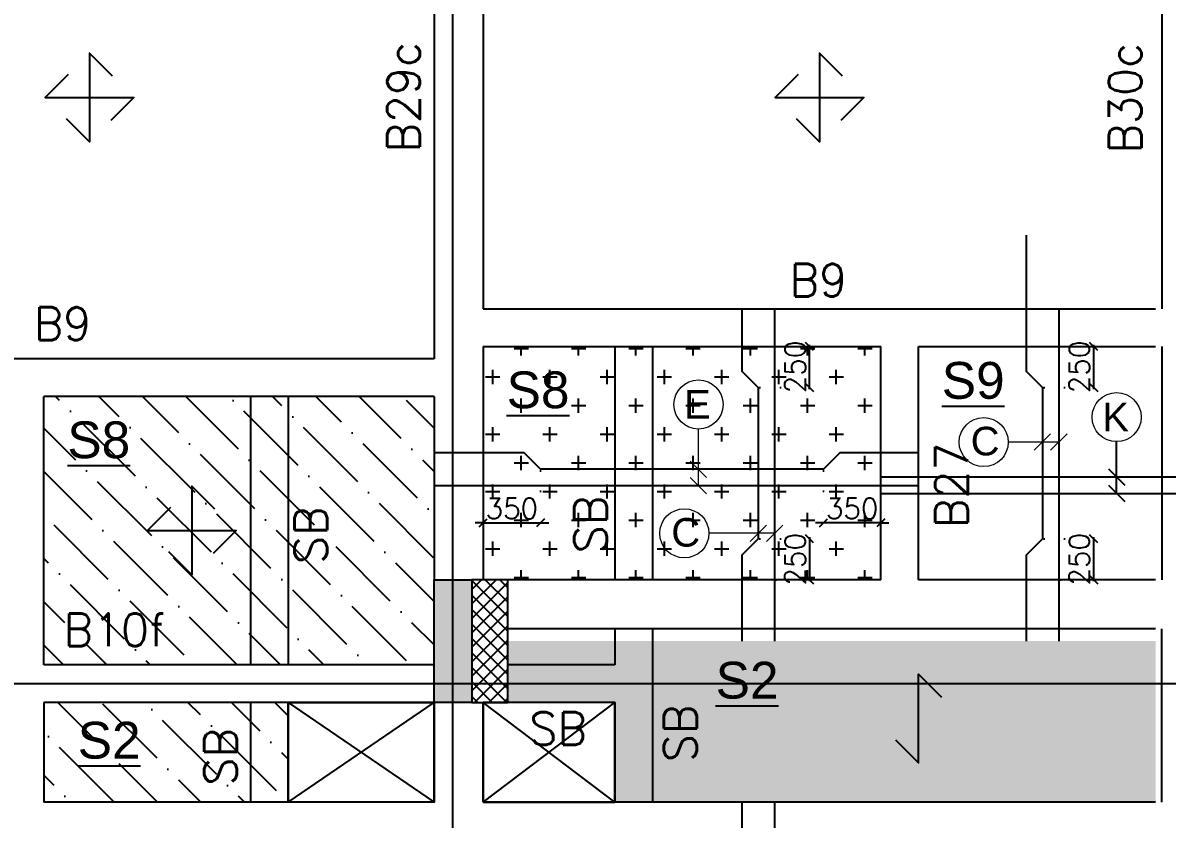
# Model space of a CAD drawing. Header units: millimetres. Extents: x 1772430 to 1864909, y -1443517 to -1381610.
# Drawn here: x 1810522 to 1817516, y -1403488 to -1398622 of the extents above; entities that cross this region are included whole.
import ezdxf

# ---------------------------------------------------------------- set-up
doc = ezdxf.new("R2010")
doc.units = ezdxf.units.MM
doc.header["$LTSCALE"] = 100
doc.header["$MEASUREMENT"] = 0
doc.header["$PDMODE"] = 98
for name, pattern in [('1', [0]), ('ACAD_ISO02W100', [15, 12, -3]), ('CENTER2', [28.575000000000003, 19.05, -3.175, 3.175, -3.175]), ('CONTINOUS', [0]), ('DOT', [0.25, 0, -0.25]), ('HIDDEN', [0.375, 0.25, -0.125])]:
    doc.linetypes.add(name, pattern=pattern)
for name, color, linetype in [('BEAM NO', 7, '1'), ('BEAM-230X450', 31, 'Continuous'), ('BEAM-230X600', 150, 'Continuous'), ('BEAM-300X600', 4, 'Continuous'), ('BEAM-300X900', 35, 'Continuous'), ('BEAM-450X275', 7, 'Continuous'), ('DIM', 191, 'Continuous'), ('s-steel', 1, 'Continuous'), ('S-STRU. CUTOUT', 3, 'Continuous'), ('SLAB NO.', 4, 'Continuous'), ('STEEL', 1, 'Continuous'), ('STR.COLUMN', 1, 'Continuous'), ('SUNK-HATCH', 8, 'Continuous')]:
    doc.layers.add(name, color=color, linetype=linetype)
for name, color, linetype, lineweight in [('CENTER_LINE', 8, 'CENTER2', 25), ('GRID', 252, 'ACAD_ISO02W100', 9), ('LEADER', 191, 'Continuous', 15), ('S-B5-230X600', 120, 'HIDDEN', 25), ('SLAB STEEL MARK', 133, 'Continuous', 30)]:
    doc.layers.add(name, color=color, linetype=linetype, lineweight=lineweight)
doc.styles.add('DEEPAK', font='arial.ttf')
doc.styles.add('ROMANS', font='romans.shx')
doc.styles.add('RS', font='romans.shx', dxfattribs={"width": 0.9})
doc.styles.add('style1', font='arial.ttf')
doc.dimstyles.new('KRUNAL-MM', dxfattribs={"dimtxt": 50, "dimasz": 35, "dimexe": 25, "dimexo": 0, "dimgap": 15, "dimtad": 1, "dimdec": 0, "dimzin": 0, "dimdsep": 46, "dimtxsty": 'RS', "dimblk": 'OBLIQUE', "dimcen": 0, "dimdle": 25, "dimclrd": 256, "dimclre": 256, "dimclrt": 7, "dimadec": 0, "dimazin": 0, "dimtfac": 1, "dimtdec": 0, "dimtix": 1, "dimtmove": 0, "dimatfit": 2, "dimfxl": 1, "dimtolj": 1, "dimtzin": 0, "dimlwd": -1, "dimlwe": -1, "dimarcsym": 0})
doc.dimstyles.new('pag', dxfattribs={"dimtxt": 180, "dimasz": 150, "dimexe": 100, "dimexo": 0, "dimgap": 50, "dimtad": 1, "dimdec": 0, "dimzin": 0, "dimdsep": 46, "dimtxsty": 'ROMANS', "dimblk": 'OBLIQUE', "dimcen": 0, "dimdle": 100, "dimclrd": 256, "dimclre": 256, "dimclrt": 256, "dimadec": 0, "dimazin": 0, "dimtfac": 1, "dimtdec": 0, "dimtmove": 2, "dimatfit": 3, "dimfxl": 1, "dimtolj": 1, "dimtzin": 0, "dimlwd": -1, "dimlwe": -1, "dimarcsym": 0})
pattern_1 = [(135, (0, 4114.140964071499), (-364.6019340493135, 99.43689110435825), [468.75, -93.75, 0, -93.75])]

# ---------------------------------------------------------------- blocks, each defined once
blk = doc.blocks.new('FIRST FLOOR COLUMNS')
at = {"layer": 'CENTER_LINE', "ltscale": 50}
for p, q in [((29334.99999999907, -25587.74543141411), (29334.99999999907, 11430.11409838055)), ((68022.25780571625, -7025), (-4699.232308062259, -7025))]:
    blk.add_line(p, q, dxfattribs=at)
blk = doc.blocks.new('COL')
at = {"layer": 'STR.COLUMN', "transparency": 33554687}
h = blk.add_hatch(color=256, dxfattribs=at)
h.dxf.hatch_style = 1
h.paths.add_polyline_path([(1813036.104974095, -1406888.806724623), (1813036.104974095, -1406138.806724623), (1813266.104974095, -1406138.806724623), (1813266.104974095, -1406888.806724623)])
at = {"layer": 'STR.COLUMN'}
h = blk.add_hatch(dxfattribs=at)
h.set_pattern_fill('ANSI37', color=8, scale=500)
h.set_pattern_definition([(45, (-37779.99999999953, -228746.3531173824), (-44.19417382415923, 44.19417382415923), []), (135, (-37779.99999999953, -228746.3531173824), (-44.19417382415922, -44.19417382415921), [])])
h.paths.add_polyline_path([(1813266.104974095, -1406888.806724623), (1813486.104974095, -1406888.806724623), (1813486.104974095, -1406138.806724623), (1813266.104974095, -1406138.806724623)])
at = {"layer": 'STR.COLUMN', "color": 5}
blk.add_lwpolyline([(1813036.104974095, -1406138.806724623), (1813266.104974095, -1406138.806724623), (1813266.104974095, -1406888.806724623), (1813036.104974095, -1406888.806724623), (1813036.104974095, -1406138.806724623)], dxfattribs=at)
blk.add_lwpolyline([(1813266.104974095, -1406888.806724623), (1813486.104974095, -1406888.806724623), (1813486.104974095, -1406138.806724623), (1813266.104974095, -1406138.806724623)], close=True, dxfattribs=at)
blk = doc.blocks.new('*U41')
at = {"layer": 'STEEL'}
for points in [[(707738.0564169867, 27916.33438346686), (707888.0564169867, 27766.33438346686), (707888.0564169867, 28344.32676437648), (708038.0564169867, 28194.32676437648)], [(707749.0602265319, 28205.33057392167), (707599.0602265319, 28055.33057392167), (708177.0526074416, 28055.33057392167), (708027.0526074416, 27905.33057392167)]]:
    blk.add_lwpolyline(points, dxfattribs=at)
blk = doc.blocks.new('_Oblique')
at = {"color": 0, "linetype": 'ByBlock', "lineweight": -2}
blk.add_line((-0.5, -0.5), (0.5, 0.5), dxfattribs=at)
blk = doc.blocks.new('*D140')
at = {"layer": 'Defpoints', "color": 0, "transparency": 16777216}
for p in [(1813686.104974095, -1401349.420252588), (1813336.104974095, -1401449.423398569), (1813686.104974095, -1401676.809649827)]:
    blk.add_point(p, dxfattribs=at)
at = {"layer": 'DIM', "color": 191, "linetype": 'DOT', "ltscale": 5, "transparency": 16777216}
for p, q in [((1813686.104974095, -1401359.420252588), (1813686.104974095, -1401686.809649827)), ((1813336.104974095, -1401459.423398569), (1813336.104974095, -1401686.809649827))]:
    blk.add_line(p, q, dxfattribs=at)
at = {"layer": 'DIM', "color": 191, "ltscale": 5, "transparency": 16777216}
for p, q in [((1813336.104974095, -1401676.809649827), (1813286.104974095, -1401676.809649827)), ((1813326.104974095, -1401676.809649827), (1813696.104974095, -1401676.809649827)), ((1813686.104974095, -1401676.809649827), (1813736.104974095, -1401676.809649827))]:
    blk.add_line(p, q, dxfattribs=at)
at = {"layer": 'DIM', "color": 191, "linetype": 'ByBlock', "transparency": 16777216, "xscale": 50, "yscale": 50, "zscale": 50}
blk.add_blockref('_Oblique', (1813336.104974095, -1401676.809649827), dxfattribs=at)
at = {"layer": 'DIM', "color": 191, "linetype": 'ByBlock', "transparency": 16777216, "xscale": 50, "yscale": 50, "zscale": 50, "rotation": 180}
blk.add_blockref('_Oblique', (1813686.104974095, -1401676.809649827), dxfattribs=at)
at = {"layer": 'DIM', "color": 7, "transparency": 16777216, "insert": (1813511.104974095, -1401589.309649827), "char_height": 125, "attachment_point": 5, "style": 'ROMANS'}
blk.add_mtext('\\A1;350', dxfattribs=at)
blk = doc.blocks.new('*D141')
at = {"layer": 'Defpoints', "color": 0, "transparency": 16777216}
for p in [(1815416.060627163, -1401349.423658675), (1815766.060627163, -1401449.42365912), (1815416.060627163, -1401676.8044623)]:
    blk.add_point(p, dxfattribs=at)
at = {"layer": 'DIM', "color": 191, "linetype": 'DOT', "ltscale": 5, "transparency": 16777216}
for p, q in [((1815416.060627163, -1401359.423658675), (1815416.060627163, -1401686.8044623)), ((1815766.060627163, -1401459.42365912), (1815766.060627163, -1401686.8044623))]:
    blk.add_line(p, q, dxfattribs=at)
at = {"layer": 'DIM', "color": 191, "ltscale": 5, "transparency": 16777216}
for p, q in [((1815416.060627163, -1401676.8044623), (1815366.060627163, -1401676.8044623)), ((1815776.060627163, -1401676.8044623), (1815406.060627163, -1401676.8044623)), ((1815766.060627163, -1401676.8044623), (1815816.060627163, -1401676.8044623))]:
    blk.add_line(p, q, dxfattribs=at)
at = {"layer": 'DIM', "color": 191, "linetype": 'ByBlock', "transparency": 16777216, "xscale": 50, "yscale": 50, "zscale": 50}
blk.add_blockref('_Oblique', (1815416.060627163, -1401676.8044623), dxfattribs=at)
at = {"layer": 'DIM', "color": 191, "linetype": 'ByBlock', "transparency": 16777216, "xscale": 50, "yscale": 50, "zscale": 50, "rotation": 180}
blk.add_blockref('_Oblique', (1815766.060627163, -1401676.8044623), dxfattribs=at)
at = {"layer": 'DIM', "color": 7, "transparency": 16777216, "insert": (1815591.060627163, -1401589.3044623), "char_height": 125, "attachment_point": 5, "style": 'ROMANS'}
blk.add_mtext('\\A1;350', dxfattribs=at)
blk = doc.blocks.new('*D142')
at = {"layer": 'Defpoints', "color": 0, "transparency": 16777216}
for p in [(1815017.369068935, -1401774.682873797), (1815117.020711971, -1402024.665760609), (1815330.214933619, -1402024.665760609)]:
    blk.add_point(p, dxfattribs=at)
at = {"layer": 'DIM', "color": 191, "ltscale": 5, "transparency": 16777216}
blk.add_line((1815330.214933619, -1401764.682873797), (1815330.214933619, -1402034.665760609), dxfattribs=at)
at = {"layer": 'DIM', "color": 191, "linetype": 'DOT', "ltscale": 5, "transparency": 16777216}
for p, q in [((1815027.369068935, -1401774.682873797), (1815340.214933619, -1401774.682873797)), ((1815127.020711971, -1402024.665760609), (1815340.214933619, -1402024.665760609))]:
    blk.add_line(p, q, dxfattribs=at)
at = {"layer": 'DIM', "color": 191, "linetype": 'ByBlock', "transparency": 16777216, "xscale": 50, "yscale": 50, "zscale": 50}
for p, rotation in [((1815330.214933619, -1401774.682873797), 90), ((1815330.214933619, -1402024.665760609), 270)]:
    blk.add_blockref('_Oblique', p, dxfattribs=dict(at, rotation=rotation))
at = {"layer": 'DIM', "color": 7, "transparency": 16777216, "insert": (1815242.714933619, -1401899.674317203), "char_height": 125, "attachment_point": 5, "rotation": 90, "style": 'ROMANS'}
blk.add_mtext('\\A1;250', dxfattribs=at)
blk = doc.blocks.new('*D143')
at = {"layer": 'Defpoints', "color": 0, "transparency": 16777216}
for p in [(1815117.299239339, -1400599.665760495), (1815330.421608072, -1400599.665760495), (1815017.299240444, -1400849.665758572)]:
    blk.add_point(p, dxfattribs=at)
at = {"layer": 'DIM', "color": 191, "linetype": 'DOT', "ltscale": 5, "transparency": 16777216}
for p, q in [((1815127.299239339, -1400599.665760495), (1815340.421608072, -1400599.665760495)), ((1815027.299240444, -1400849.665758572), (1815340.421608072, -1400849.665758572))]:
    blk.add_line(p, q, dxfattribs=at)
at = {"layer": 'DIM', "color": 191, "ltscale": 5, "transparency": 16777216}
blk.add_line((1815330.421608072, -1400859.665758572), (1815330.421608072, -1400589.665760495), dxfattribs=at)
at = {"layer": 'DIM', "color": 191, "linetype": 'ByBlock', "transparency": 16777216, "xscale": 50, "yscale": 50, "zscale": 50}
for p, rotation in [((1815330.421608072, -1400599.665760495), 90), ((1815330.421608072, -1400849.665758572), 270)]:
    blk.add_blockref('_Oblique', p, dxfattribs=dict(at, rotation=rotation))
at = {"layer": 'DIM', "color": 7, "transparency": 16777216, "insert": (1815242.921608072, -1400724.665759533), "char_height": 125, "attachment_point": 5, "rotation": 90, "style": 'ROMANS'}
blk.add_mtext('\\A1;250', dxfattribs=at)
blk = doc.blocks.new('*D144')
at = {"layer": 'Defpoints', "color": 0, "transparency": 16777216}
for p in [(1816754.444264647, -1401774.682873797), (1816854.095907683, -1402024.665760609), (1817067.29012933, -1402024.665760609)]:
    blk.add_point(p, dxfattribs=at)
at = {"layer": 'DIM', "color": 191, "ltscale": 5, "transparency": 16777216}
blk.add_line((1817067.29012933, -1401764.682873797), (1817067.29012933, -1402034.665760609), dxfattribs=at)
at = {"layer": 'DIM', "color": 191, "linetype": 'DOT', "ltscale": 5, "transparency": 16777216}
for p, q in [((1816764.444264647, -1401774.682873797), (1817077.29012933, -1401774.682873797)), ((1816864.095907683, -1402024.665760609), (1817077.29012933, -1402024.665760609))]:
    blk.add_line(p, q, dxfattribs=at)
at = {"layer": 'DIM', "color": 191, "linetype": 'ByBlock', "transparency": 16777216, "xscale": 50, "yscale": 50, "zscale": 50}
for p, rotation in [((1817067.29012933, -1401774.682873797), 90), ((1817067.29012933, -1402024.665760609), 270)]:
    blk.add_blockref('_Oblique', p, dxfattribs=dict(at, rotation=rotation))
at = {"layer": 'DIM', "color": 7, "transparency": 16777216, "insert": (1816979.79012933, -1401899.674317203), "char_height": 125, "attachment_point": 5, "rotation": 90, "style": 'ROMANS'}
blk.add_mtext('\\A1;250', dxfattribs=at)
blk = doc.blocks.new('*D145')
at = {"layer": 'Defpoints', "color": 0, "transparency": 16777216}
for p in [(1816854.374435051, -1400599.665760495), (1817067.496803783, -1400599.665760495), (1816754.374436156, -1400849.665758572)]:
    blk.add_point(p, dxfattribs=at)
at = {"layer": 'DIM', "color": 191, "linetype": 'DOT', "ltscale": 5, "transparency": 16777216}
for p, q in [((1816864.374435051, -1400599.665760495), (1817077.496803783, -1400599.665760495)), ((1816764.374436156, -1400849.665758572), (1817077.496803783, -1400849.665758572))]:
    blk.add_line(p, q, dxfattribs=at)
at = {"layer": 'DIM', "color": 191, "ltscale": 5, "transparency": 16777216}
blk.add_line((1817067.496803783, -1400859.665758572), (1817067.496803783, -1400589.665760495), dxfattribs=at)
at = {"layer": 'DIM', "color": 191, "linetype": 'ByBlock', "transparency": 16777216, "xscale": 50, "yscale": 50, "zscale": 50}
for p, rotation in [((1817067.496803783, -1400599.665760495), 90), ((1817067.496803783, -1400849.665758572), 270)]:
    blk.add_blockref('_Oblique', p, dxfattribs=dict(at, rotation=rotation))
at = {"layer": 'DIM', "color": 7, "transparency": 16777216, "insert": (1816979.996803783, -1400724.665759533), "char_height": 125, "attachment_point": 5, "rotation": 90, "style": 'ROMANS'}
blk.add_mtext('\\A1;250', dxfattribs=at)
blk = doc.blocks.new('*U333')
at = {"layer": 'STEEL'}
blk.add_lwpolyline([(707738.0564169867, 27916.33438346686), (707888.0564169867, 27766.33438346686), (707888.0564169867, 28344.32676437648), (708038.0564169867, 28194.32676437648)], dxfattribs=at)

msp = doc.modelspace()

# ---------------------------------------------------------------- hatches: boundary and pattern name
at = {"layer": 'SUNK-HATCH', "linetype": 'Continuous', "transparency": 33554559}
h = msp.add_hatch(dxfattribs=at)
h.set_pattern_fill('CROSS', color=8, scale=700)
h.set_pattern_definition([(0, (0, 4114.140964071499), (175, 175), [87.5, -262.5]), (90, (43.75, 4070.390964071499), (-175, 175), [87.5, -262.5])])
h.paths.add_polyline_path([(1815766.060627163, -1402024.665760609), (1815766.060627163, -1400599.665760495), (1813336.104974095, -1400599.665760495), (1813336.104974095, -1402024.665760552)])
h = msp.add_hatch(dxfattribs=at)
h.set_pattern_fill('ANSI36', color=8, scale=1500, angle=90)
h.set_pattern_definition(pattern_1)
h.paths.add_polyline_path([(1813036.104974095, -1402024.665760552), (1813036.104974095, -1400905.070354089), (1810651.10096028, -1400905.070354089), (1810651.100960279, -1402544.665760551), (1813036.104974095, -1402544.665760552)])
h = msp.add_hatch(dxfattribs=at)
h.set_pattern_fill('HEX', color=8, scale=1500)
h.set_pattern_definition([(0, (0, 4114.140964071499), (0, 324.7595264191645), [187.5, -375]), (120, (0, 4114.140964071499), (-281.25, -162.3797632095822), [187.5, -375]), (59.99999999999999, (187.5, 4114.140964071499), (-281.2499999999999, 162.3797632095823), [187.5, -375])])
h.paths.add_polyline_path([(1816588.867071644, -1406245.135449852), (1816588.867071839, -1406855.135449069), (1817446.100960277, -1406855.135449208), (1817446.100960277, -1407684.665760552), (1813486.104974095, -1407684.665760552), (1813486.104974095, -1407309.665760552), (1813336.104974095, -1407309.665760552), (1813336.104974095, -1406244.665760552)])
h.paths.add_polyline_path([(1821856.104974095, -1406244.665760552), (1821856.104974095, -1407309.665760552), (1821706.104974095, -1407309.665760552), (1821706.104974095, -1407684.665760552), (1817746.100960277, -1407684.665760552), (1817746.100960277, -1406855.135449208), (1818603.778367953, -1406855.135449277), (1818603.778367953, -1406245.135449207)])
h.paths.add_polyline_path([(1830816.104974095, -1406244.665760552), (1830816.104974095, -1407684.665760552), (1826636.104974095, -1407684.665760552), (1826636.104974095, -1406855.135449208), (1827493.693677884, -1406855.135449208), (1827493.693677884, -1406245.135449207)])
h.paths.add_polyline_path([(1834368.689664066, -1406245.135449207), (1834368.689664262, -1406855.135449069), (1835226.12313622, -1406855.135449208), (1835226.167488107, -1407684.665760552), (1831266.104974095, -1407684.665760552), (1831266.104974095, -1407309.665760552), (1831116.104974095, -1407309.665760552), (1831116.104974095, -1406244.665760552)])
h.paths.add_polyline_path([(1826336.104974095, -1406855.135449208), (1826336.104974095, -1407684.665760552), (1822156.104974095, -1407684.665760552), (1822156.104974095, -1406244.665760552), (1825478.600960277, -1406244.665760552), (1825478.600960277, -1406855.135449208)])
h.paths.add_polyline_path([(1817746.100960277, -1402399.665760609), (1821706.104974095, -1402399.665760552), (1821706.104974095, -1402774.665760552), (1821033.60095513, -1402774.665771803), (1821033.600965336, -1403384.6657568), (1817746.100960277, -1403384.6657568)])
h.paths.add_polyline_path([(1813486.104974095, -1402399.665760609), (1817446.100960277, -1402399.665760609), (1817446.100960277, -1403384.665760552), (1814141.104983546, -1403384.665760552), (1814141.104984079, -1402774.665761123), (1813486.104974095, -1402774.665760552)])
h.paths.add_polyline_path([(1836383.60096018, -1406245.135449281), (1839706.104974095, -1406245.135449281), (1839706.104974095, -1407684.665760552), (1835526.167488107, -1407684.665760552), (1835526.167488107, -1406855.135449208), (1836383.600960277, -1406855.135449208)])
h.paths.add_polyline_path([(1822156.104974095, -1402399.665760609), (1826336.104974095, -1402399.665760609), (1826336.104974095, -1403384.665760552), (1823048.600969729, -1403384.665760552), (1823048.600959527, -1402774.901577076), (1822156.663909397, -1402774.665760553)])
h.paths.add_polyline_path([(1826636.104974095, -1402399.665760609), (1830816.104974095, -1402399.665760609), (1830816.104971966, -1402774.665760609), (1829923.645307017, -1402774.66577554), (1829923.645317222, -1403384.665757095), (1826636.104974095, -1403384.665757095)])
h.paths.add_polyline_path([(1835526.167488107, -1402399.665760609), (1839706.104974095, -1402399.665760552), (1839706.104974095, -1402774.665760552), (1838813.693682825, -1402774.665760554), (1838813.604974095, -1403384.665760552), (1835526.167488107, -1403384.665760552)])
h.paths.add_polyline_path([(1831266.104974095, -1402399.665760609), (1835226.167488107, -1402399.665760609), (1835226.167488107, -1403384.665760552), (1831938.645321615, -1403384.665760552), (1831938.645321615, -1402774.665760552), (1831266.663909397, -1402775.050521351)])
h = msp.add_hatch(dxfattribs=at)
h.set_pattern_fill('ANSI36', color=8, scale=1500, angle=90)
h.set_pattern_definition(pattern_1)
h.paths.add_polyline_path([(1810651.100960279, -1402774.665760551), (1810651.100960279, -1403384.665760552), (1812143.600960277, -1403384.665760552), (1812143.600960277, -1402774.665760552)])

# ---------------------------------------------------------------- linework, layer by layer
at = {"layer": 'BEAM-230X450', "linetype": 'HIDDEN', "ltscale": 750}
for p, q in [((1813336.104974095, -1400369.665760495), (1817446.100960277, -1400369.665760495)), ((1815996.060627163, -1402024.665760609), (1815996.060627163, -1400599.665760495)), ((1815996.060627163, -1400599.665760495), (1817446.100960277, -1400599.665760495)), ((1813036.104974095, -1400675.070354089), (1808821.100960277, -1400675.070354089))]:
    msp.add_line(p, q, dxfattribs=at)
at = {"layer": 'BEAM-230X450', "linetype": 'CONTINOUS', "ltscale": 750}
for p, q in [((1813336.104974095, -1400599.665760495), (1815766.060627163, -1400599.665760495)), ((1815766.060627163, -1402024.665760609), (1815766.060627163, -1400599.665760495)), ((1813036.104974095, -1400905.070354089), (1810651.100960279, -1400905.070354089)), ((1810651.100960279, -1402544.665760551), (1810651.100960279, -1400905.070354089)), ((1810651.100960279, -1402774.665760551), (1810651.100960279, -1403384.665760552)), ((1813036.104974095, -1403384.665760552), (1810651.100960279, -1403384.665760552))]:
    msp.add_line(p, q, dxfattribs=at)
at = {"layer": 'BEAM-230X600', "linetype": 'HIDDEN', "ltscale": 750}
for p, q in [((1817484.100960277, -1396009.665760552), (1817484.100960277, -1400369.665760495)), ((1817484.100960277, -1400599.665760495), (1817484.100960277, -1402024.665760609)), ((1817484.100960277, -1403384.665760552), (1817484.100960277, -1402324.665760609))]:
    msp.add_line(p, q, dxfattribs=at)
at = {"layer": 'BEAM-230X600', "linetype": 'CONTINOUS', "ltscale": 750}
for p, q in [((1813036.104974095, -1402544.665760552), (1810651.100960279, -1402544.665760551)), ((1813036.104974095, -1402774.665760552), (1810651.100960279, -1402774.665760551))]:
    msp.add_line(p, q, dxfattribs=at)
at = {"layer": 'BEAM-230X600', "linetype": 'Continuous', "ltscale": 750}
msp.add_line((1817446.100960277, -1403384.665760552), (1813336.104974095, -1403384.665760552), dxfattribs=at)
at = {"layer": 'BEAM-300X600', "linetype": 'HIDDEN', "ltscale": 750}
for p, q in [((1813336.104974095, -1394244.804820668), (1813336.104974095, -1400369.665760495)), ((1813036.104974095, -1394474.804820668), (1813036.104974095, -1400675.070354089))]:
    msp.add_line(p, q, dxfattribs=at)
at = {"layer": 'BEAM-300X600', "linetype": 'CONTINOUS', "ltscale": 750}
for p, q in [((1813336.104974095, -1400599.665760495), (1813336.104974095, -1402024.665760552)), ((1813036.104974095, -1400905.070354089), (1813036.104974095, -1402024.665760552)), ((1813036.104974095, -1403384.665760552), (1813036.104974095, -1402774.665760552))]:
    msp.add_line(p, q, dxfattribs=at)
at = {"layer": 'BEAM-300X600', "linetype": 'Continuous', "ltscale": 750}
msp.add_line((1813336.104974095, -1403384.665760552), (1813336.104974095, -1402774.665760552), dxfattribs=at)
at = {"layer": 'BEAM-300X900', "linetype": 'CONTINOUS', "ltscale": 750}
for p, q in [((1815766.060627163, -1402024.665760609), (1813486.104974095, -1402024.665760609)), ((1817446.100960277, -1402024.665760609), (1815996.060627163, -1402024.665760609)), ((1817446.100960277, -1402324.665760609), (1813486.104974095, -1402324.665760609))]:
    msp.add_line(p, q, dxfattribs=at)
at = {"layer": 'BEAM-450X275', "linetype": 'HIDDEN', "ltscale": 750}
for p, q in [((1814141.104936952, -1400599.665760495), (1814141.104960793, -1402024.665760609)), ((1814371.104936952, -1400599.665760495), (1814371.104960793, -1402024.665760609)), ((1811913.600918741, -1400905.812027525), (1811913.600951283, -1402544.665760552)), ((1812143.600918741, -1400905.812027525), (1812143.600951283, -1402544.665760552)), ((1814371.104965812, -1402324.665760609), (1814371.104983546, -1403384.665760552)), ((1814141.104973541, -1402544.665761123), (1813486.104974295, -1402544.665760552)), ((1811913.600955131, -1402774.665760552), (1811913.600965336, -1403384.6657644))]:
    msp.add_line(p, q, dxfattribs=at)
at = {"layer": 'BEAM-450X275', "linetype": 'Continuous', "ltscale": 750}
for p, q in [((1814141.104965812, -1402324.665760609), (1814141.104969492, -1402544.665761123)), ((1812143.600955131, -1402774.665757042), (1812143.600965336, -1403384.665760552)), ((1814141.10497334, -1402774.665761123), (1813486.104974095, -1402774.665760552)), ((1814141.10497334, -1402774.665761123), (1814141.104983546, -1403384.6657644))]:
    msp.add_line(p, q, dxfattribs=at)
at = {"layer": 'LEADER'}
for centre in [(1814651.71888846, -1400953.879749156, -0.1944045422219877), (1817207.761904123, -1401031.082871913, -0.3266849241921847), (1816395.174332649, -1401183.746166569, 0.2305708857334588), (1814565.265127879, -1401741.280583386, 0.2305708857334588)]:
    msp.add_circle(centre, 150, dxfattribs=at)
at = {"layer": 's-steel'}
for points in [[(1816654.37443631, -1399919.665760495), (1816654.374436279, -1400749.665758449), (1816754.374436171, -1400849.666146267), (1816754.444264062, -1401774.682873802), (1816654.167760997, -1401874.68287368), (1816654.19490534, -1402399.665760609)], [(1814917.299240598, -1400369.665760495), (1814917.299240567, -1400749.665758449), (1815017.299240459, -1400849.666146267), (1815017.369068351, -1401774.682873802), (1814917.092565285, -1401874.68287368), (1814917.133282058, -1402399.665760609)], [(1815117.301869983, -1400369.665760495), (1815117.301251289, -1402399.665760609)], [(1816854.377065695, -1400369.665760495), (1816854.376447001, -1402399.665760609)], [(1815996.060627163, -1401249.424237327), (1815516.060627163, -1401249.423658675), (1815416.060627163, -1401349.423658675), (1813686.104974095, -1401349.420252588), (1813586.104974095, -1401249.420252588), (1813036.104974095, -1401249.420252588)], [(1819426.104979049, -1401397.072191041), (1815766.060627163, -1401397.063985676)], [(1813036.104974095, -1401449.420034844), (1815996.060271003, -1401449.423612422)], [(1815766.060627163, -1401497.064048469), (1819426.104979049, -1401497.070980465)], [(1814917.299271661, -1403384.665760552), (1814917.29927163, -1403864.665758506), (1815017.299271523, -1403964.666146323), (1815017.369101726, -1405664.682873746), (1814917.09259866, -1405764.682873623), (1814917.140461793, -1406244.665760552)], [(1815117.301901046, -1403384.665760552), (1815117.30123761, -1406244.665760552)]]:
    msp.add_lwpolyline(points, dxfattribs=at)
at = {"layer": 'S-STRU. CUTOUT', "ltscale": 750}
for p, q in [((1812143.55660839, -1403384.665760552), (1813036.104974149, -1402774.665760559)), ((1812143.600960277, -1402774.665760559), (1813036.104963816, -1403384.665760552)), ((1814141.104974095, -1403384.665760552), (1813336.104974095, -1402774.665760552)), ((1813336.104974095, -1403384.665760552), (1814141.104974095, -1402774.665760552))]:
    msp.add_line(p, q, dxfattribs=at)
for points in [[(1812143.600960277, -1402774.665760559), (1813036.104963816, -1402774.665760559), (1813036.104963816, -1403384.665760552), (1812143.600960277, -1403384.665760552)], [(1813336.104974095, -1403384.665760552), (1814141.104974095, -1403384.665760552), (1814141.104974095, -1402774.665760552), (1813336.104974095, -1402774.665760552)]]:
    msp.add_lwpolyline(points, close=True, dxfattribs=at)

# ---------------------------------------------------------------- block references
at = {"layer": 'GRID'}
msp.add_blockref('FIRST FLOOR COLUMNS', (1783816.104974095, -1395636.101342463), dxfattribs=at)
at = {"layer": 'S-B5-230X600', "xscale": 0.9375000000000001, "yscale": 0.9375000000000001, "zscale": 0.9375000000000001}
for name, p, rotation in [('*U41', (1784626.730554135, -735432.2020428523), 269.9999999999999), ('*U41', (1789089.230554135, -735432.2020428523), 269.9999999999999), ('*U41', (1785253.877987464, -738079.8151663949), 269.9999999999999), ('*U333', (1152351.397878722, -1429174.433865373), 359.9999999999999)]:
    msp.add_blockref(name, p, dxfattribs=dict(at, rotation=rotation))
at = {"layer": 'STR.COLUMN'}
msp.add_blockref('COL', (0, 4114.140964071499), dxfattribs=at)

# ---------------------------------------------------------------- texts
at = {"layer": 'BEAM NO', "ltscale": 500, "style": 'ROMANS'}
for s, rotation, p in [('B29c', 89.99997310951831, (1812949.516229779, -1399413.733478428, 1.004906717452237e-09)), ('B30c', 89.99997310951831, (1817359.512215961, -1399419.389318495, 1.004906713397702e-09)), ('B9', 359.9999731095184, (1815209.452061519, -1400294.111824067, 0.7025464296268158)), ('B9', 359.9999731095184, (1810588.921751842, -1400559.934862184, 1.004906713913266e-09)), ('B27', 89.99997310951831, (1816299.015322727, -1401709.022953142, 0.3118763066656585)), ('SB', 89.99997310951831, (1814092.511288047, -1401862.873016922, 1.004906717452237e-09)), ('SB', 89.99997310951831, (1812382.402454283, -1401928.557605736, 1.004906717452237e-09)), ('B10f', 359.9999731095184, (1810770.295981608, -1402430.67996591, 1.00490671753733e-09)), ('SB', 89.99997310951831, (1814640.757442233, -1403140.054983482, 1.004906717452237e-09)), ('SB', 359.9999731095184, (1813618.174917626, -1403034.431414745, 1.004906713397702e-09)), ('SB', 89.99997310951831, (1811830.863370595, -1403282.984474172, 1.004906717452237e-09))]:
    msp.add_text(s, height=200, rotation=rotation, dxfattribs=at).set_placement(p)
at = {"layer": 'SLAB NO.', "color": 42, "style": 'DEEPAK'}
for s, p in [('%%US9', (1816138.851284561, -1400918.984804096, -0.07693277878322363)), ('%%US8', (1813478.895631493, -1400976.787111622)), ('%%US8', (1810793.891617677, -1401282.191705216)), ('%%US2', (1814756.727854897, -1402751.376414931)), ('%%US2', (1810857.361529995, -1403118.158329963))]:
    msp.add_text(s, height=225, dxfattribs=at).set_placement(p)
at = {"layer": 'SLAB STEEL MARK', "style": 'style1'}
for s, p in [('E', (1814564.048431481, -1401040.311046458, -0.1944045422219877)), ('K', (1817120.091447143, -1401117.514169216, -0.3266849241921847)), ('C', (1816315.457259696, -1401265.049228802, 0.2305708857334588)), ('C', (1814485.548054927, -1401822.583645619, 0.2305708857334588))]:
    msp.add_text(s, height=175, dxfattribs=at).set_placement(p)

# ---------------------------------------------------------------- dimensions: what is measured, and where the dimension line sits
at = {"layer": 'DIM', "linetype": 'DOT', "ltscale": 5}
for base, p1, p2, angle, picture, middle in [((1815330.421608072, -1400599.665760495, 0.2305708857334588), (1815017.299240444, -1400849.665758572, 0.2305708857334588), (1815117.299239339, -1400599.665760495, 0.2305708857334588), 90.00000000000001, '*D143', (1815330.421608072, -1400724.665759533, 0.2305708857334588)), ((1817067.496803783, -1400599.665760495, 0.2305708857334588), (1816754.374436156, -1400849.665758572, 0.2305708857334588), (1816854.374435051, -1400599.665760495, 0.2305708857334588), 90.00000000000001, '*D145', (1817067.496803783, -1400724.665759533, 0.2305708857334588)), ((1815330.214933619, -1402024.665760609), (1815017.369068935, -1401774.682873797), (1815117.020711971, -1402024.665760609), 270, '*D142', (1815330.214933619, -1401899.674317203)), ((1817067.29012933, -1402024.665760609), (1816754.444264647, -1401774.682873797), (1816854.095907683, -1402024.665760609), 270, '*D144', (1817067.29012933, -1401899.674317203))]:
    dim = msp.add_linear_dim(base=base, p1=p1, p2=p2, angle=angle, dimstyle='pag', override={"dimtxt": 125, "dimasz": 50, "dimexe": 10, "dimexo": 10, "dimgap": 25, "dimtxsty": 'ROMANS', "dimdle": 10, "dimclrd": 191, "dimclre": 191, "dimclrt": 7, "dimtix": 1, "dimtmove": 1}, dxfattribs=at)
    dim.commit()
    dim.dimension.update_dxf_attribs({"geometry": picture, "text_midpoint": middle, "dimtype": 128})
dim = msp.add_linear_dim(base=(1813686.104974095, -1401676.809649827, -0.1944045422219877), p1=(1813336.104974095, -1401449.423398569, -0.1944045422219877), p2=(1813686.104974095, -1401349.420252588, -0.1944045422219877), dimstyle='pag', override={"dimtxt": 125, "dimasz": 50, "dimexe": 10, "dimexo": 10, "dimgap": 25, "dimtxsty": 'ROMANS', "dimdle": 10, "dimclrd": 191, "dimclre": 191, "dimclrt": 7, "dimtix": 1, "dimtmove": 1}, dxfattribs=at)
dim.commit()
dim.dimension.update_dxf_attribs({"geometry": '*D140', "text_midpoint": (1813511.104974095, -1401589.309649827, -0.1944045422219877)})
dim = msp.add_linear_dim(base=(1815416.060627163, -1401676.8044623, 0.1689726907548689), p1=(1815766.060627163, -1401449.42365912, 0.1689726907548689), p2=(1815416.060627163, -1401349.423658675), angle=180, dimstyle='pag', override={"dimtxt": 125, "dimasz": 50, "dimexe": 10, "dimexo": 10, "dimgap": 25, "dimtxsty": 'ROMANS', "dimdle": 10, "dimclrd": 191, "dimclre": 191, "dimclrt": 7, "dimtix": 1, "dimtmove": 1}, dxfattribs=at)
dim.commit()
dim.dimension.update_dxf_attribs({"geometry": '*D141', "text_midpoint": (1815591.060627163, -1401589.3044623, 0.1689726907548689)})

# ---------------------------------------------------------------- leaders
at = {"layer": 'BEAM-300X600', "linetype": 'HIDDEN', "ltscale": 750}
for points in [[(1817207.761904135, -1401497.058697663, -0.3266849241921847), (1817207.761904123, -1401181.082871913, -0.3266849241921847)], [(1817207.761904137, -1401397.058697663, -0.3266849241921847), (1817207.761904123, -1401181.082871913, -0.3266849241921847)]]:
    msp.add_leader(points, dimstyle='KRUNAL-MM', override={"dimasz": 100, "dimtad": 0, "dimldrblk": 'Oblique', "dimfxl": 0.0590551181102363, "dimarcsym": 1}, dxfattribs=at)
at = {"layer": 'LEADER'}
for points in [[(1814651.718888472, -1401449.413573072, -0.1944045422219877), (1814651.71888846, -1401103.879749156, -0.1944045422219877)], [(1814651.718888475, -1401349.413573072, -0.1944045422219877), (1814651.71888846, -1401103.879749156, -0.1944045422219877)], [(1816754.376643154, -1401183.746166582, 0.2305708857334588), (1816545.174332649, -1401183.746166569, 0.2305708857334588)], [(1816854.376643154, -1401183.746166585, 0.2305708857334588), (1816545.174332649, -1401183.746166569, 0.2305708857334588)], [(1815017.301447442, -1401741.280583399, 0.2305708857334588), (1814715.265127879, -1401741.280583386, 0.2305708857334588)], [(1815117.301447442, -1401741.280583401, 0.2305708857334588), (1814715.265127879, -1401741.280583386, 0.2305708857334588)]]:
    msp.add_leader(points, dimstyle='KRUNAL-MM', override={"dimasz": 100, "dimtad": 0, "dimldrblk": 'Oblique', "dimfxl": 0.0590551181102363, "dimarcsym": 1}, dxfattribs=at)

doc.saveas('drawing.dxf')
